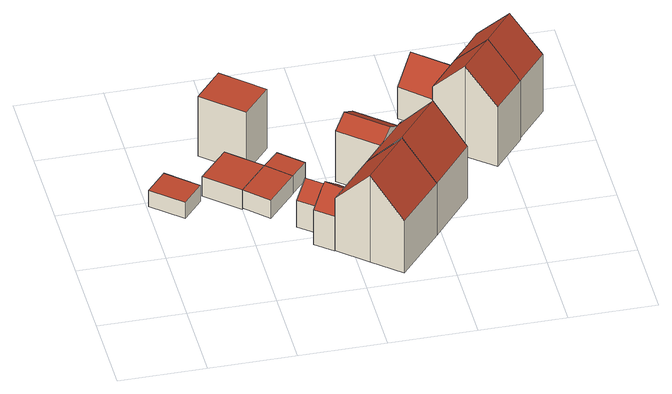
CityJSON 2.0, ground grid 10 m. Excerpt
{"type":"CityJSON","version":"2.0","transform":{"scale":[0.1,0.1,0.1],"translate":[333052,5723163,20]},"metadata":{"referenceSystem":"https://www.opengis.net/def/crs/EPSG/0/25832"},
"CityObjects":{
"building1":{"type":"Building","attributes":{"Geometrietyp2DReferenz":"3000","Gemeindeschluessel":"05170048","function":"51009_1611","roofType":"1000","measuredHeight":2.19},"geometry":[{"type":"Solid","lod":"2","boundaries":[[[[0,1,2,3]],[[4,5,1,0]],[[6,7,5,4]],[[3,2,7,6]],[[4,0,3,6]],[[1,5,7,2]]]],"semantics":{"surfaces":[{"type":"WallSurface"},{"type":"RoofSurface"},{"type":"GroundSurface"}],"values":[[0,0,0,0,1,2]]}}]},
"building2":{"type":"Building","attributes":{"Geometrietyp2DReferenz":"3000","Gemeindeschluessel":"05170048","function":"31001_1313","roofType":"1000","measuredHeight":2.64},"address":[{"country":"Germany","locality":"Wesel","thoroughfareNumber":"73","thoroughfareName":"Weseler Straße"}],"geometry":[{"type":"Solid","lod":"2","boundaries":[[[[8,9,10,11]],[[12,13,9,8]],[[14,15,13,12]],[[11,10,15,14]],[[12,8,11,14]],[[9,13,15,10]]]],"semantics":{"surfaces":[{"type":"WallSurface"},{"type":"RoofSurface"},{"type":"GroundSurface"}],"values":[[0,0,0,0,1,2]]}}]},
"building3":{"type":"Building","attributes":{"Geometrietyp2DReferenz":"3000","Gemeindeschluessel":"05170048","function":"31001_2723","roofType":"1000","measuredHeight":2.47},"address":[{"country":"Germany","locality":"Wesel","thoroughfareNumber":"73","thoroughfareName":"Weseler Straße"}],"geometry":[{"type":"Solid","lod":"2","boundaries":[[[[12,16,17,14]],[[18,19,16,12]],[[20,21,19,18]],[[14,17,21,20]],[[18,12,14,20]],[[16,19,21,17]]]],"semantics":{"surfaces":[{"type":"WallSurface"},{"type":"RoofSurface"},{"type":"GroundSurface"}],"values":[[0,0,0,0,1,2]]}}]},
"building4":{"type":"Building","attributes":{"Geometrietyp2DReferenz":"3000","Gemeindeschluessel":"05170048","function":"31001_1313","roofType":"9999","measuredHeight":8.12},"address":[{"country":"Germany","locality":"Wesel","thoroughfareNumber":"75","thoroughfareName":"Weseler Straße"}],"geometry":[{"type":"Solid","lod":"2","boundaries":[[[[22,23,24,25]],[[23,26,27,24]],[[22,28,26,23]],[[25,29,28,22]],[[24,27,29,25]],[[26,28,29,27]]]],"semantics":{"surfaces":[{"type":"RoofSurface"},{"type":"WallSurface"},{"type":"GroundSurface"}],"values":[[0,1,1,1,1,2]]}}]},
"building5":{"type":"Building","attributes":{"Geometrietyp2DReferenz":"3000","Gemeindeschluessel":"05170048","function":"31001_2723","roofType":"1000","measuredHeight":2.42},"address":[{"country":"Germany","locality":"Wesel","thoroughfareNumber":"75","thoroughfareName":"Weseler Straße"}],"geometry":[{"type":"Solid","lod":"2","boundaries":[[[[30,31,32,33]],[[18,34,31,30]],[[12,35,34,18]],[[33,32,35,12]],[[18,30,33,12]],[[31,34,35,32]]]],"semantics":{"surfaces":[{"type":"WallSurface"},{"type":"RoofSurface"},{"type":"GroundSurface"}],"values":[[0,0,0,0,1,2]]}}]},
"building6":{"type":"Building","attributes":{"Gemeindeschluessel":"05170048","Geometrietyp2DReferenz":"3000","function":"31001_1010"},"address":[{"country":"Germany","locality":"Wesel","thoroughfareNumber":"73","thoroughfareName":"Weseler Straße"}],"children":["building6-1","building6-2","building6-3"]},
"building6-1":{"type":"BuildingPart","attributes":{"roofType":"3100","measuredHeight":11.78},"parents":["building6"],"geometry":[{"type":"MultiSurface","lod":"2","boundaries":[[[36,37,38,39]],[[40,41,42,43]],[[44,45,41,40]],[[46,47,45,44]],[[48,49,47,46]],[[39,38,49,48]],[[48,46,44,39]],[[40,43,36,39,44]],[[37,42,41,45,47,49,38]],[[36,43,50,51,52]],[[42,53,51,50]],[[52,51,53,37]]],"semantics":{"surfaces":[{"type":"WallSurface"},{"type":"RoofSurface"},{"type":"GroundSurface"},{"type":"ClosureSurface"}],"values":[0,0,0,0,0,0,1,1,2,0,3,3]}}]},
"building6-2":{"type":"BuildingPart","attributes":{"roofType":"3100","measuredHeight":5.32},"address":[{"country":"Germany","locality":"Wesel","thoroughfareNumber":"73","thoroughfareName":"Weseler Straße"}],"parents":["building6"],"geometry":[{"type":"MultiSurface","lod":"2","boundaries":[[[54,55,56,57]],[[58,59,55,54]],[[60,61,59,58]],[[62,63,61,60]],[[57,56,64,65]],[[57,65,66,54]],[[62,60,58,54,66]],[[55,59,61,63,67,64,56]],[[62,66,67,63]],[[68,65,64,69]],[[66,68,69,67]]],"semantics":{"surfaces":[{"type":"WallSurface"},{"type":"RoofSurface"},{"type":"GroundSurface"},{"type":"ClosureSurface"}],"values":[0,0,0,0,0,1,1,2,3,3,3]}}]},
"building6-3":{"type":"BuildingPart","attributes":{"roofType":"3100","measuredHeight":6.78},"address":[{"country":"Germany","locality":"Wesel","thoroughfareNumber":"73","thoroughfareName":"Weseler Straße"}],"parents":["building6"],"geometry":[{"type":"MultiSurface","lod":"2","boundaries":[[[70,64,71,72]],[[50,73,63,74]],[[72,71,75,52]],[[70,72,52,51,76]],[[50,74,76,51]],[[64,69,63,73,77,75,71]],[[70,76,68,65]],[[65,68,69,64]],[[67,63,69]],[[76,74,62,66,68]],[[63,67,66,62]],[[68,66,67,69]],[[42,53,77,73]],[[50,51,53,42]],[[53,37,75,77]],[[51,52,37,53]]],"semantics":{"surfaces":[{"type":"WallSurface"},{"type":"RoofSurface"},{"type":"GroundSurface"},{"type":"ClosureSurface"}],"values":[0,0,0,1,1,2,0,3,0,0,3,3,0,3,0,3]}}]},
"building7":{"type":"Building","attributes":{"Geometrietyp2DReferenz":"3000","Gemeindeschluessel":"05170048","function":"31001_2723","roofType":"3100","measuredHeight":8.09},"address":[{"country":"Germany","locality":"Wesel","thoroughfareNumber":"75","thoroughfareName":"Weseler Straße"}],"geometry":[{"type":"Solid","lod":"2","boundaries":[[[[78,79,80,81]],[[82,83,79,78]],[[84,85,83,82]],[[81,80,85,84]],[[78,86,82]],[[84,87,81]],[[81,87,86,78]],[[82,86,87,84]],[[79,83,85,80]]]],"semantics":{"surfaces":[{"type":"WallSurface"},{"type":"RoofSurface"},{"type":"GroundSurface"}],"values":[[0,0,0,0,0,0,1,1,2]]}}]},
"building8":{"type":"Building","attributes":{"Geometrietyp2DReferenz":"3000","Gemeindeschluessel":"05170048","function":"31001_1010","roofType":"3100","measuredHeight":11.83},"address":[{"country":"Germany","locality":"Wesel","thoroughfareNumber":"75","thoroughfareName":"Weseler Straße"}],"geometry":[{"type":"Solid","lod":"2","boundaries":[[[[40,41,45,88]],[[89,90,41,40]],[[91,92,90,89]],[[93,94,92,91]],[[95,96,94,93]],[[97,98,96,95]],[[99,100,98,97]],[[46,47,100,99]],[[88,45,47,46]],[[95,93,91,89,40,88,97]],[[46,99,97,88]],[[41,90,92,94,96,98,100,47,45]]]],"semantics":{"surfaces":[{"type":"WallSurface"},{"type":"RoofSurface"},{"type":"GroundSurface"}],"values":[[0,0,0,0,0,0,0,0,0,1,1,2]]}}]},
"building9":{"type":"Building","attributes":{"Geometrietyp2DReferenz":"3000","Gemeindeschluessel":"05170048","function":"31001_2723","roofType":"2100","measuredHeight":7.13},"address":[{"country":"Germany","locality":"Wesel","thoroughfareNumber":"77","thoroughfareName":"Weseler Straße"}],"geometry":[{"type":"Solid","lod":"2","boundaries":[[[[101,102,103,104]],[[105,106,102,101]],[[107,108,106,105]],[[104,103,108,107]],[[105,101,104,107]],[[102,106,108,103]]]],"semantics":{"surfaces":[{"type":"WallSurface"},{"type":"RoofSurface"},{"type":"GroundSurface"}],"values":[[0,0,0,0,1,2]]}}]},
"building10":{"type":"Building","attributes":{"Geometrietyp2DReferenz":"3000","Gemeindeschluessel":"05170048","function":"31001_1010","roofType":"3100","measuredHeight":12.28},"address":[{"country":"Germany","locality":"Wesel","thoroughfareNumber":"77","thoroughfareName":"Weseler Straße"}],"geometry":[{"type":"Solid","lod":"2","boundaries":[[[[109,110,111,112]],[[113,114,110,109]],[[115,116,114,113]],[[117,118,116,115]],[[119,120,118,117]],[[121,122,120,119]],[[112,111,122,121]],[[115,113,109,112,117]],[[121,119,117,112]],[[110,114,116,118,120,122,111]]]],"semantics":{"surfaces":[{"type":"WallSurface"},{"type":"RoofSurface"},{"type":"GroundSurface"}],"values":[[0,0,0,0,0,0,0,1,1,2]]}}]},
"building11":{"type":"Building","attributes":{"Geometrietyp2DReferenz":"3000","Gemeindeschluessel":"05170048","function":"31001_1010","roofType":"3100","measuredHeight":12.02},"address":[{"country":"Germany","locality":"Wesel","thoroughfareNumber":"79","thoroughfareName":"Weseler Straße"}],"geometry":[{"type":"Solid","lod":"2","boundaries":[[[[115,123,124,117]],[[125,126,123,115]],[[127,128,126,125]],[[129,130,128,127]],[[131,132,130,129]],[[119,133,132,131]],[[117,124,133,119]],[[127,125,115,117,129]],[[119,131,129,117]],[[123,126,128,130,132,133,124]]]],"semantics":{"surfaces":[{"type":"WallSurface"},{"type":"RoofSurface"},{"type":"GroundSurface"}],"values":[[0,0,0,0,0,0,0,1,1,2]]}}]}
},
"vertices":[
[35,160,27],[35,160,5],[58,186,5],[58,186,27],[1,190,27],[1,190,5],[24,216,27],[24,216,5],
[95,233,31],[95,233,4],[62,196,4],[62,196,31],[132,200,31],[132,200,4],[99,163,31],[99,163,4],
[132,200,6],[99,163,6],[158,175,31],[158,175,6],[125,138,31],[125,138,6],
[73,265,86],[118,226,86],[149,261,86],[104,301,86],[118,226,5],[149,261,5],[73,265,5],[104,301,5],
[176,195,31],[176,195,7],[150,219,7],[150,219,31],[158,175,7],[132,200,7],
[179,64,80],[179,64,9],[211,36,9],[211,36,126],[227,120,80],[227,120,9],[212,102,9],[212,102,80],[260,93,126],[260,93,9],[292,65,80],[292,65,9],[243,8,80],[243,8,9],[212,102,55],[195,83,76],[179,64,55],[195,83,9],
[161,130,61],[161,130,8],[148,115,8],[148,115,44],[174,145,44],[174,145,8],[199,124,44],[199,124,8],[195,119,50],[195,119,8],[171,96,8],[171,96,44],[185,110,61],[185,110,8],[176,101,50],[176,101,8],
[171,96,70],[159,81,8],[159,81,55],[212,102,8],[195,119,55],[179,64,8],[176,101,76],[195,83,8],
[276,177,77],[276,177,8],[233,214,8],[233,214,77],[250,147,77],[250,147,8],[207,184,77],[207,184,8],[263,162,89],[220,199,89],
[260,93,127],[250,147,80],[250,147,9],[276,177,80],[276,177,9],[278,175,84],[278,175,9],[277,174,83],[277,174,9],[307,149,127],[307,149,9],[339,121,80],[339,121,9],
[340,247,45],[340,247,3],[359,270,3],[359,270,74],[299,284,46],[299,284,3],[318,306,74],[318,306,3],
[325,229,83],[325,229,2],[355,203,2],[355,203,125],[340,247,83],[340,247,2],[359,270,83],[359,270,2],[390,244,125],[390,244,2],[420,218,83],[420,218,2],[386,178,83],[386,178,2],
[359,270,5],[390,244,5],[378,292,83],[378,292,5],[393,310,83],[393,310,5],[423,284,125],[423,284,5],[454,258,83],[454,258,5],[420,218,5]
]}
